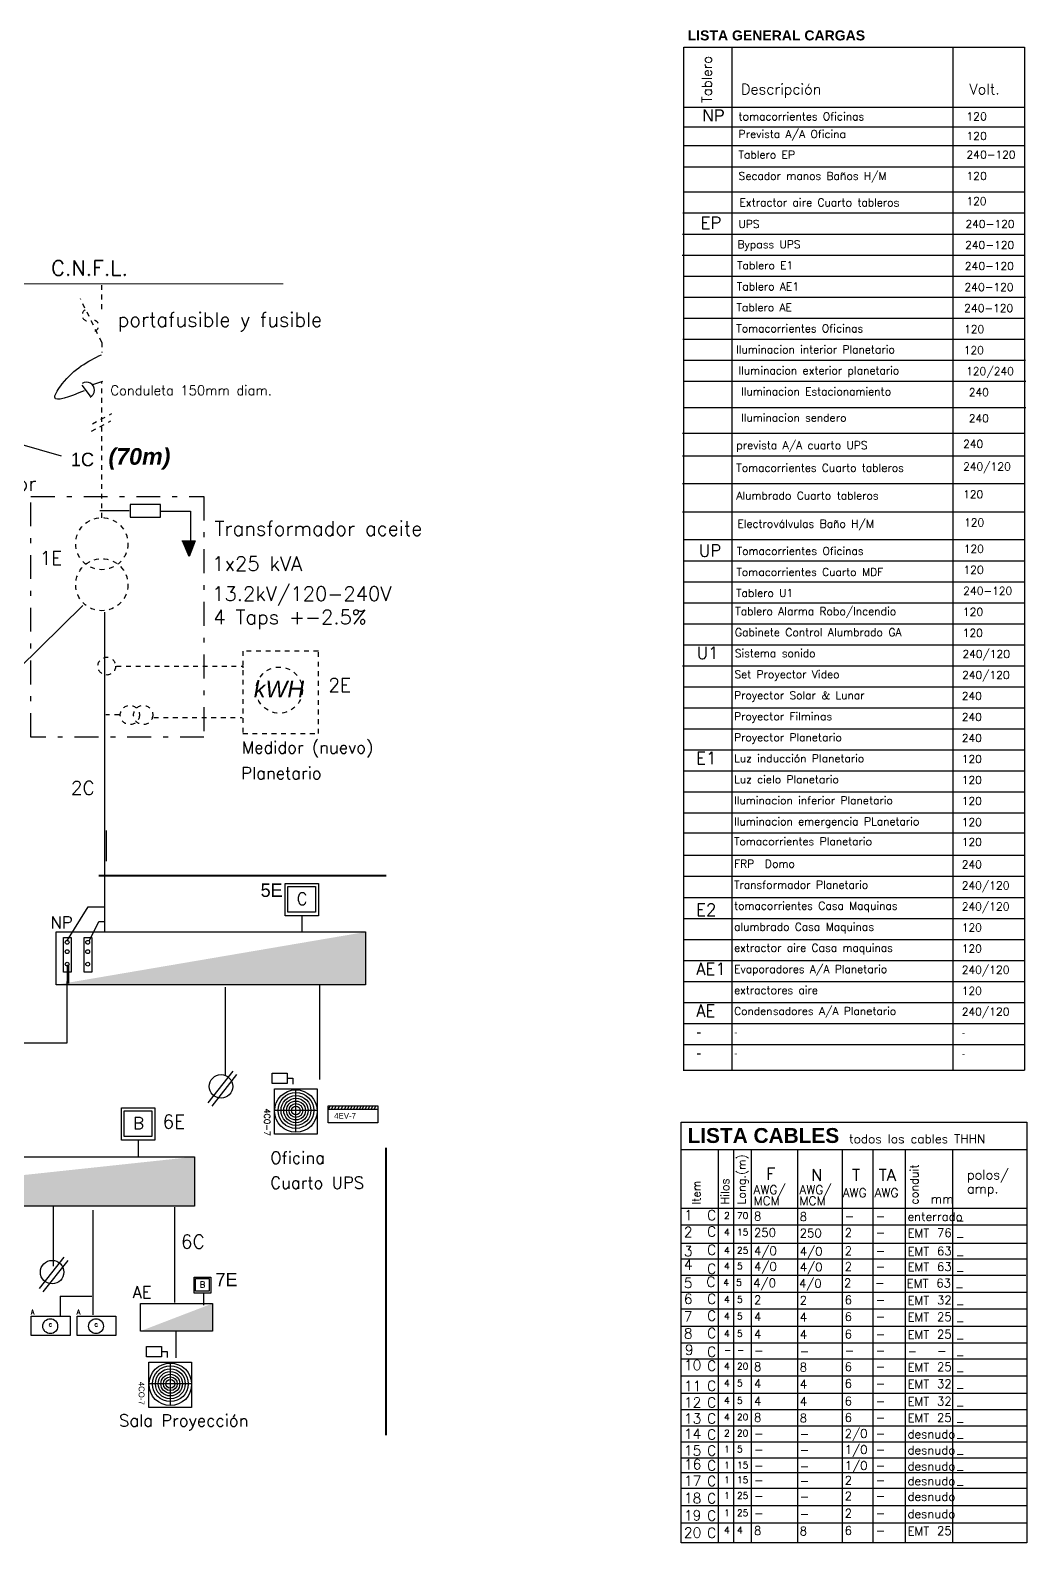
# Model space of a CAD drawing. Extents: x 305.4 to 393, y 790.4 to 845.
# Drawn here: x 367.77 to 388.57, y 813.17 to 844.75 of the extents above; entities that cross this region are included whole.
import ezdxf

# ---------------------------------------------------------------- set-up
doc = ezdxf.new("R2010")
doc.units = 0
doc.header["$LTSCALE"] = 0.5
doc.header["$MEASUREMENT"] = 0
for name, pattern in [('ACAD_ISO03W100', [30, 12, -18]), ('DASHDOTX2', [2, 1, -0.5, 0, -0.5]), ('HIDDEN2', [0.1875, 0.125, -0.0625])]:
    doc.linetypes.add(name, pattern=pattern)
for name, color, linetype in [('EQUIPOS', 4, 'CONTINUOUS'), ('NOTAS', 210, 'CONTINUOUS'), ('TEXTCAJE', 152, 'CONTINUOUS'), ('TEXTO', 7, 'CONTINUOUS'), ('TOMAS', 4, 'HIDDEN2'), ('UNIFILAR', 1, 'CONTINUOUS')]:
    doc.layers.add(name, color=color, linetype=linetype)
doc.styles.add('ALR', font='sanssb__.ttf')
doc.styles.add('romans', font='romans.shx')
doc.styles.add('STYLE2', font='romans.shx')

msp = doc.modelspace()

# ---------------------------------------------------------------- linework, layer by layer
at = {"layer": 'TEXTCAJE', "color": 5}
for p, q in [((368.847, 837.343), (369.024, 837.111)), ((369.079, 837.354), (369.289, 837.421))]:
    msp.add_line(p, q, dxfattribs=at)
msp.add_arc((368.949, 837.237), 0.166, 296.7774, 123.2279, dxfattribs=at)
at = {"layer": 'TOMAS'}
for p, q in [((369.266, 838.93), (369.266, 839.491)), ((369.266, 838.233), (368.819, 839.144)), ((369.266, 838.233), (369.266, 838.02)), ((369.266, 834.573), (369.266, 837.405)), ((369.051, 836.38), (369.458, 836.593)), ((369.07, 836.535), (369.477, 836.748)), ((372.211, 831.788), (372.211, 830.066)), ((373.787, 831.788), (372.211, 831.788)), ((373.787, 830.066), (373.787, 831.788)), ((369.574, 831.474), (372.211, 831.474)), ((372.211, 831.474), (372.211, 831.436)), ((369.629, 830.455), (369.351, 830.455)), ((370.352, 830.399), (372.193, 830.399)), ((372.211, 830.066), (373.787, 830.066))]:
    msp.add_line(p, q, dxfattribs=at)
for centre, radius in [((369.266, 834.032), 0.544), ((369.266, 833.174), 0.544), ((369.37, 831.474), 0.185), ((369.852, 830.455), 0.2), ((370.13, 830.455), 0.2)]:
    msp.add_circle(centre, radius, dxfattribs=at)
at = {"layer": 'TOMAS', "color": 1}
msp.add_circle((372.971, 830.974), 0.482, dxfattribs=at)
at = {"layer": 'TOMAS'}
for centre, radius, start, end in [((368.986, 838.804), 0.129, 119.4288, 298.5477), ((369.088, 838.582), 0.114, 286.303, 113.1724)]:
    msp.add_arc(centre, radius, start, end, dxfattribs=at)
at = {"layer": 'UNIFILAR', "color": 7}
for p, q in [((381.416, 844.399), (388.527, 844.399)), ((381.416, 823.042), (381.416, 844.399)), ((382.414, 844.399), (382.414, 823.042)), ((387.028, 844.399), (387.028, 823.042)), ((388.527, 844.399), (388.527, 823.042)), ((381.416, 843.142), (388.527, 843.142)), ((381.416, 842.733), (388.527, 842.733)), ((381.416, 842.345), (388.527, 842.345)), ((381.416, 841.901), (388.527, 841.901)), ((381.416, 841.374), (388.527, 841.374)), ((381.396, 840.935), (388.521, 840.935)), ((381.389, 840.496), (388.514, 840.496)), ((381.383, 840.057), (388.508, 840.057)), ((381.401, 839.618), (388.526, 839.618)), ((381.423, 839.179), (388.548, 839.179)), ((381.417, 838.74), (388.542, 838.74)), ((381.397, 838.301), (388.522, 838.301)), ((381.425, 837.862), (388.549, 837.862)), ((381.428, 837.423), (388.553, 837.423)), ((381.428, 836.877), (388.553, 836.877)), ((381.39, 836.338), (388.515, 836.338)), ((381.39, 835.866), (388.515, 835.866)), ((381.39, 835.287), (388.515, 835.287)), ((381.39, 834.693), (388.515, 834.693)), ((381.404, 834.115), (388.528, 834.115)), ((381.404, 833.676), (388.529, 833.676)), ((381.398, 833.237), (388.523, 833.237)), ((381.417, 832.798), (388.542, 832.798)), ((381.402, 832.359), (388.527, 832.359)), ((381.413, 831.92), (388.538, 831.92)), ((381.39, 831.481), (388.515, 831.481)), ((381.409, 831.043), (388.534, 831.043)), ((381.409, 830.604), (388.534, 830.604)), ((381.409, 830.165), (388.534, 830.165)), ((381.409, 829.726), (388.534, 829.726)), ((381.409, 829.287), (388.534, 829.287)), ((381.409, 828.848), (388.534, 828.848)), ((381.409, 828.409), (388.534, 828.409)), ((381.409, 827.993), (388.534, 827.993)), ((381.409, 827.525), (388.534, 827.525)), ((381.409, 827.086), (388.534, 827.086)), ((381.409, 826.647), (388.534, 826.647)), ((381.409, 826.208), (388.534, 826.208)), ((381.409, 825.77), (388.534, 825.77)), ((381.409, 825.325), (388.534, 825.325)), ((381.409, 824.887), (388.534, 824.887)), ((381.409, 824.45), (388.534, 824.45)), ((381.409, 824.011), (388.534, 824.011)), ((381.409, 823.572), (388.534, 823.572)), ((381.402, 823.042), (388.527, 823.042)), ((381.36, 821.382), (388.572, 821.382)), ((382.132, 821.382), (382.132, 813.172)), ((382.449, 821.382), (382.449, 813.172)), ((382.82, 821.382), (382.82, 813.172)), ((383.79, 821.382), (383.79, 813.172)), ((384.72, 821.382), (384.72, 813.172)), ((385.36, 821.382), (385.36, 813.172)), ((386.036, 821.382), (386.036, 813.172)), ((387.019, 821.382), (387.019, 813.172)), ((381.36, 820.155), (388.572, 820.155)), ((381.36, 819.811), (388.572, 819.811)), ((381.36, 819.43), (388.572, 819.43)), ((381.36, 819.103), (388.572, 819.103)), ((381.343, 818.76), (388.554, 818.76)), ((381.36, 818.406), (388.572, 818.406)), ((381.36, 818.056), (388.572, 818.056)), ((381.36, 817.692), (388.572, 817.692)), ((381.36, 817.346), (388.572, 817.346)), ((381.36, 817.011), (388.572, 817.011)), ((381.36, 816.659), (388.572, 816.659)), ((381.36, 816.295), (388.572, 816.295)), ((381.36, 815.951), (388.572, 815.951)), ((381.36, 815.616), (388.572, 815.616)), ((381.36, 815.282), (388.572, 815.282)), ((381.36, 814.947), (388.572, 814.947)), ((381.36, 814.638), (388.572, 814.638)), ((381.36, 814.312), (388.572, 814.312)), ((381.36, 813.951), (388.572, 813.951)), ((381.36, 813.59), (388.572, 813.59))]:
    msp.add_line(p, q, dxfattribs=at)
at = {"layer": 'UNIFILAR'}
for p, q in [((364.679, 836.932), (368.416, 835.865)), ((371.118, 834.713), (371.118, 834.102))]:
    msp.add_line(p, q, dxfattribs=at)
at = {"layer": 'UNIFILAR', "color": 1}
for p, q in [((369.226, 834.724), (369.837, 834.724)), ((370.485, 834.713), (371.118, 834.713)), ((368.25, 820.212), (368.25, 818.95)), ((369.077, 820.118), (369.077, 817.933)), ((370.789, 818.19), (370.789, 820.181)), ((368.476, 819.138), (367.959, 818.481)), ((368.555, 819.068), (368.037, 818.41)), ((370.814, 817.589), (370.814, 817.033))]:
    msp.add_line(p, q, dxfattribs=at)
at = {"layer": 'UNIFILAR', "color": 3, "linetype": 'Continuous'}
for p, q in [((370.935, 834.09), (371.214, 834.09)), ((371.09, 833.765), (370.951, 834.09)), ((371.214, 834.09), (371.09, 833.765))]:
    msp.add_line(p, q, dxfattribs=at)
at = {"layer": 'UNIFILAR', "color": 3}
for p, q in [((367.084, 830.987), (368.873, 832.743)), ((368.537, 825.733), (368.982, 826.452)), ((368.982, 826.452), (369.325, 826.452)), ((373.448, 825.94), (373.448, 826.258)), ((373.138, 822.873), (373.251, 822.873)), ((373.251, 822.873), (373.251, 822.748)), ((374.034, 822.293), (373.992, 822.215)), ((374.093, 822.293), (374.051, 822.215)), ((374.16, 822.293), (374.117, 822.215)), ((374.23, 822.293), (374.188, 822.215)), ((374.299, 822.293), (374.256, 822.215)), ((374.365, 822.293), (374.323, 822.215)), ((374.43, 822.293), (374.387, 822.215)), ((374.495, 822.293), (374.452, 822.215)), ((374.556, 822.293), (374.513, 822.215)), ((374.619, 822.293), (374.576, 822.215)), ((374.678, 822.293), (374.635, 822.215)), ((374.735, 822.293), (374.693, 822.215)), ((374.8, 822.293), (374.757, 822.215)), ((374.859, 822.293), (374.817, 822.215)), ((374.924, 822.293), (374.881, 822.215)), ((374.989, 822.293), (374.946, 822.215)), ((375.029, 822.215), (373.993, 822.215)), ((370.033, 821.245), (370.033, 821.574)), ((371.39, 818.371), (371.39, 818.131)), ((370.515, 817.167), (370.628, 817.167)), ((370.628, 817.167), (370.628, 817.043))]:
    msp.add_line(p, q, dxfattribs=at)
at = {"layer": 'UNIFILAR', "color": 5}
for p, q in [((369.331, 825.925), (369.331, 832.598)), ((369.356, 828.043), (369.356, 827.4)), ((368.544, 823.608), (368.544, 824.891)), ((371.84, 824.77), (371.84, 822.931)), ((373.811, 824.807), (373.811, 822.846)), ((353.712, 823.608), (368.544, 823.608)), ((368.394, 818.319), (368.394, 817.901)), ((368.398, 818.319), (369.056, 818.319))]:
    msp.add_line(p, q, dxfattribs=at)
at = {"layer": 'UNIFILAR', "color": 6}
for p, q in [((369.003, 825.731), (369.202, 826.145)), ((369.202, 826.145), (369.314, 826.145)), ((373.319, 821.745), (373.319, 822.638)), ((373.748, 822.197), (372.856, 822.197)), ((370.697, 816.04), (370.697, 816.932)), ((371.126, 816.492), (370.234, 816.492))]:
    msp.add_line(p, q, dxfattribs=at)
at = {"layer": 'UNIFILAR', "color": 4}
for p, q in [((372, 823.015), (371.483, 822.358)), ((372.079, 822.945), (371.562, 822.288))]:
    msp.add_line(p, q, dxfattribs=at)
at = {"layer": 'UNIFILAR', "const_width": 0.025}
msp.add_lwpolyline([(365.372, 839.457), (373.053, 839.457)], dxfattribs=at)
at = {"layer": 'UNIFILAR', "color": 5, "linetype": 'DASHDOTX2'}
msp.add_lwpolyline([(367.788, 835.018), (371.399, 835.018), (371.399, 829.994), (367.788, 829.994)], close=True, dxfattribs=at)
at = {"layer": 'UNIFILAR'}
msp.add_lwpolyline([(369.857, 834.581), (370.494, 834.581), (370.494, 834.846), (369.857, 834.846)], close=True, dxfattribs=at)
at = {"layer": 'UNIFILAR', "color": 4, "linetype": 'ACAD_ISO03W100', "lineweight": 40}
msp.add_lwpolyline([(375.202, 827.094), (360.475, 827.094), (360.475, 815.417), (375.202, 815.417)], close=True, dxfattribs=at)
at = {"layer": 'UNIFILAR', "color": 3}
for points in [[(373.091, 826.933), (373.786, 826.933), (373.786, 826.258), (373.091, 826.258)], [(373.15, 826.873), (373.727, 826.873), (373.727, 826.337), (373.15, 826.337)], [(368.469, 825.812), (368.629, 825.812), (368.629, 825.085), (368.469, 825.085)], [(373.138, 822.974), (373.138, 822.76), (372.822, 822.76), (372.822, 822.974)], [(373.759, 822.649), (373.759, 821.7), (372.868, 821.7), (372.868, 822.649)], [(375.029, 821.939), (373.993, 821.939), (373.993, 822.292), (375.029, 822.292)], [(369.675, 822.249), (370.371, 822.249), (370.371, 821.574), (369.675, 821.574)], [(371.191, 818.72), (371.539, 818.72), (371.539, 818.382), (371.191, 818.382)], [(370.515, 817.269), (370.515, 817.054), (370.199, 817.054), (370.199, 817.269)], [(371.137, 816.943), (371.137, 815.995), (370.245, 815.995), (370.245, 816.943)]]:
    msp.add_lwpolyline(points, close=True, dxfattribs=at)
at = {"layer": 'UNIFILAR', "color": 5}
for points in [[(368.317, 825.924), (374.773, 825.924), (374.773, 824.823), (368.317, 824.823)], [(367.795, 817.902), (368.603, 817.902), (368.603, 817.5), (367.795, 817.5)]]:
    msp.add_lwpolyline(points, close=True, dxfattribs=at)
at = {"layer": 'UNIFILAR', "color": 6}
msp.add_lwpolyline([(368.898, 825.812), (369.058, 825.812), (369.058, 825.085), (368.898, 825.085)], close=True, dxfattribs=at)
at = {"layer": 'UNIFILAR', "color": 3, "const_width": 0.05}
msp.add_lwpolyline([(368.561, 825.238), (368.561, 824.844)], dxfattribs=at)
at = {"layer": 'UNIFILAR', "color": 1}
for points in [[(369.735, 822.189), (370.311, 822.189), (370.311, 821.653), (369.735, 821.653)], [(361.563, 821.231), (371.202, 821.231), (371.202, 820.2), (361.563, 820.2)], [(371.221, 818.69), (371.509, 818.69), (371.509, 818.422), (371.221, 818.422)], [(368.75, 817.902), (369.559, 817.902), (369.559, 817.5), (368.75, 817.5)], [(370.076, 818.167), (371.575, 818.167), (371.575, 817.592), (370.076, 817.592)]]:
    msp.add_lwpolyline(points, close=True, dxfattribs=at)
at = {"layer": 'UNIFILAR', "color": 7}
msp.add_lwpolyline([(381.36, 821.95), (388.572, 821.95), (388.572, 813.172), (381.36, 813.172)], close=True, dxfattribs=at)
at = {"layer": 'UNIFILAR', "color": 3}
for centre in [(368.544, 825.708), (368.544, 825.513), (368.544, 825.253)]:
    msp.add_circle(centre, 0.0396, dxfattribs=at)
at = {"layer": 'UNIFILAR', "color": 6}
for centre, radius in [((368.973, 825.708), 0.0396), ((368.973, 825.513), 0.0396), ((368.973, 825.253), 0.0396), ((373.319, 822.186), 0.445), ((373.319, 822.197), 0.374), ((373.319, 822.197), 0.312), ((373.319, 822.197), 0.255), ((373.319, 822.197), 0.198), ((373.319, 822.197), 0.144), ((373.319, 822.197), 0.0908), ((370.697, 816.48), 0.445), ((370.697, 816.492), 0.374), ((370.697, 816.492), 0.312), ((370.697, 816.492), 0.255), ((370.697, 816.492), 0.198), ((370.697, 816.492), 0.144), ((370.697, 816.492), 0.0908)]:
    msp.add_circle(centre, radius, dxfattribs=at)
at = {"layer": 'UNIFILAR', "color": 4}
msp.add_circle((371.755, 822.7), 0.245, dxfattribs=at)
at = {"layer": 'UNIFILAR', "color": 1}
for centre, radius in [((368.23, 818.822), 0.245), ((369.145, 817.694), 0.155)]:
    msp.add_circle(centre, radius, dxfattribs=at)
at = {"layer": 'UNIFILAR', "color": 5}
msp.add_circle((368.19, 817.694), 0.155, dxfattribs=at)
msp.add_spline([(368.898, 837.224), (368.286, 837.09), (368.439, 837.366), (369.261, 837.977)], degree=3, dxfattribs=at)
at = {"layer": 'UNIFILAR', "color": 3, "linetype": 'Continuous'}
msp.add_solid([(370.95, 834.089), (371.217, 834.089), (371.089, 833.77)], dxfattribs=at)
at = {"layer": 'UNIFILAR', "color": 5}
msp.add_solid([(368.317, 824.823), (374.773, 825.924), (374.773, 824.823)], dxfattribs=at)
at = {"layer": 'UNIFILAR', "color": 1}
for points in [[(361.563, 820.2), (371.202, 821.231), (371.202, 820.2)], [(370.076, 817.592), (371.575, 818.167), (371.575, 817.592)]]:
    msp.add_solid(points, dxfattribs=at)

# ---------------------------------------------------------------- texts
at = {"layer": 'EQUIPOS', "char_height": 0.34694, "width": 17.5182, "attachment_point": 1}
for s, insert in [('{\\fSwis721 Blk BT|b1|i1|c0|p34;\\C6;(70m)}', (369.406, 836.026)), ('\\fSwis721 Blk BT|b0|i1|c0|p34;\\C6;kWH', (372.44, 831.169))]:
    msp.add_mtext(s, dxfattribs=dict(at, insert=insert))
at = {"layer": 'NOTAS', "style": 'romans'}
msp.add_text('C.N.F.L.', height=0.3163, dxfattribs=at).set_placement((368.212, 839.628))
at = {"layer": 'TEXTCAJE', "color": 1, "style": 'STYLE2'}
msp.add_text('Conduleta 150mm diam.', height=0.20065, dxfattribs=at).set_placement((369.446, 837.132))
at = {"layer": 'TEXTO', "style": 'STYLE2'}
for s, p in [('portafusible y fusible', (369.596, 838.558)), ('Cuarto Transformador', (363.438, 835.137)), ('Transformador aceite', (371.622, 834.198)), ('1x25 kVA', (371.57, 833.464)), ('13.2kV/120-240V', (371.57, 832.835)), ('4 Taps +-2.5% ', (371.593, 832.347))]:
    msp.add_text(s, height=0.3, dxfattribs=at).set_placement(p)
at = {"layer": 'UNIFILAR', "color": 3}
for s, height, style, p in [('LISTA GENERAL CARGAS ', 0.20936, 'ALR', (381.494, 844.538)), ('Medidor (nuevo)', 0.25104, 'STYLE2', (372.189, 829.653)), ('Planetario', 0.251, 'STYLE2', (372.176, 829.116)), ('C', 0.251, 'STYLE2', (373.334, 826.491)), ('NP', 0.251, 'STYLE2', (368.194, 825.995)), ('B', 0.251, 'STYLE2', (369.919, 821.807)), ('LISTA CABLES', 0.31145, 'ALR', (381.492, 821.519)), ('Oficina', 0.251, 'STYLE2', (372.783, 821.086)), ('Cuarto UPS', 0.251, 'STYLE2', (372.783, 820.564)), ('AE', 0.251, 'STYLE2', (369.907, 818.279)), ('A', 0.0984, 'romans', (367.785, 817.941)), ('A', 0.0984, 'romans', (368.74, 817.941)), ('c', 0.0984, 'romans', (368.156, 817.684)), ('c', 0.0984, 'romans', (369.111, 817.684)), ('Sala Proyección', 0.25104, 'STYLE2', (369.626, 815.6))]:
    msp.add_text(s, height=height, dxfattribs=dict(at, style=style)).set_placement(p)
at = {"layer": 'UNIFILAR', "color": 7, "style": 'STYLE2'}
msp.add_text('Tablero', height=0.205, rotation=90, dxfattribs=at).set_placement((381.998, 843.231))
for s, height, p in [('Descripción', 0.21956, (382.608, 843.409)), ('Volt.', 0.2196, (387.378, 843.409)), ('EP', 0.2523, (381.764, 840.601)), ('UP', 0.2523, (381.729, 833.761)), ('1E', 0.2804, (367.97, 833.591)), ('U1', 0.2523, (381.684, 831.625)), ('2E', 0.2804, (373.997, 830.94)), ('E1', 0.2523, (381.672, 829.43)), ('E2', 0.2523, (381.672, 826.263)), ('AE1', 0.2523, (381.672, 825.03)), ('AE', 0.2523, (381.672, 824.155)), ('6E', 0.2804, (370.535, 821.824))]:
    msp.add_text(s, height=height, dxfattribs=at).set_placement(p)
at = {"layer": 'UNIFILAR', "color": 7}
for s, height, p in [('NP', 0.2523, (381.8, 842.847)), ('5E', 0.2804, (372.582, 826.656)), ('-', 0.252, (381.672, 823.716)), ('-', 0.252, (381.672, 823.277)), ('7E', 0.2804, (371.641, 818.527))]:
    msp.add_text(s, height=height, dxfattribs=at).set_placement(p)
at = {"layer": 'UNIFILAR', "color": 5, "style": 'STYLE2'}
for s, height, p in [('tomacorrientes Oficinas', 0.16347, (382.558, 842.869)), ('120', 0.1635, (387.316, 842.869)), ('Prevista A/A Oficina', 0.16347, (382.558, 842.501)), ('120', 0.1635, (387.316, 842.46)), ('Tablero EP', 0.1635, (382.558, 842.072)), ('240-120', 0.1635, (387.316, 842.072)), ('Secador manos Baños H/M', 0.16347, (382.558, 841.627)), ('120', 0.1635, (387.316, 841.627)), ('Extractor aire Cuarto tableros', 0.16347, (382.578, 841.073)), ('120', 0.1635, (387.311, 841.1)), ('UPS', 0.1635, (382.556, 840.623)), ('240-120', 0.1635, (387.293, 840.623)), ('Bypass UPS', 0.1635, (382.535, 840.198)), ('240-120', 0.1635, (387.287, 840.184)), ('Tablero E1', 0.1635, (382.529, 839.759)), ('240-120', 0.1635, (387.281, 839.745)), ('Tablero AE1', 0.16347, (382.523, 839.32)), ('240-120', 0.1635, (387.274, 839.306)), ('Tablero AE', 0.1635, (382.516, 838.882)), ('240-120', 0.1635, (387.268, 838.867)), ('Tomacorrientes Oficinas', 0.16347, (382.51, 838.443)), ('120', 0.1635, (387.262, 838.428)), ('Iluminacion interior Planetario', 0.16347, (382.504, 838.004)), ('120', 0.1635, (387.256, 837.989)), ('Iluminacion exterior planetario', 0.16347, (382.556, 837.565)), ('120/240', 0.1635, (387.308, 837.55)), ('Iluminacion Estacionamiento', 0.16347, (382.608, 837.126)), ('240', 0.1635, (387.36, 837.111)), ('Iluminacion sendero', 0.16347, (382.608, 836.58)), ('240', 0.1635, (387.36, 836.565)), ('prevista A/A cuarto UPS', 0.16347, (382.51, 836.005)), ('240', 0.1635, (387.243, 836.032)), ('Tomacorrientes Cuarto tableros', 0.16347, (382.51, 835.533)), ('240/120', 0.1635, (387.243, 835.56)), ('Alumbrado Cuarto tableros', 0.16347, (382.51, 834.953)), ('120', 0.1635, (387.243, 834.98)), ('Electroválvulas Baño H/M', 0.16347, (382.533, 834.365)), ('120', 0.1635, (387.266, 834.392)), ('120', 0.1635, (387.259, 833.842)), ('Tomacorrientes Oficinas', 0.16347, (382.52, 833.797)), ('Tomacorrientes Cuarto MDF', 0.16347, (382.514, 833.358)), ('120', 0.1635, (387.253, 833.403)), ('Tablero U1', 0.1635, (382.508, 832.92)), ('240-120', 0.1635, (387.247, 832.964)), ('Tablero Alarma Robo/Incendio', 0.16347, (382.489, 832.539)), ('120', 0.1635, (387.24, 832.525)), ('Gabinete Control Alumbrado GA', 0.16347, (382.482, 832.1)), ('120', 0.1635, (387.234, 832.086)), ('Sistema sonido', 0.16347, (382.476, 831.662)), ('240/120', 0.1635, (387.228, 831.647)), ('Set Proyector Video', 0.16347, (382.47, 831.223)), ('240/120', 0.1635, (387.221, 831.208)), ('Proyector Solar & Lunar', 0.16347, (382.463, 830.784)), ('240', 0.1635, (387.215, 830.769)), ('Proyector Filminas', 0.16347, (382.463, 830.345)), ('240', 0.1635, (387.215, 830.33)), ('Proyector Planetario', 0.16347, (382.463, 829.906)), ('240', 0.1635, (387.215, 829.891)), ('Luz inducción Planetario', 0.16347, (382.463, 829.467)), ('120', 0.1635, (387.215, 829.452)), ('Luz cielo Planetario', 0.16347, (382.463, 829.028)), ('120', 0.1635, (387.215, 829.014)), ('Iluminacion inferior Planetario', 0.16347, (382.463, 828.589)), ('120', 0.1635, (387.215, 828.575)), ('Iluminacion emergencia PLanetario', 0.16347, (382.463, 828.15)), ('120', 0.1635, (387.215, 828.136)), ('Tomacorrientes Planetario', 0.16347, (382.463, 827.734)), ('120', 0.1635, (387.215, 827.72)), ('FRP  Domo', 0.1635, (382.463, 827.266)), ('240', 0.1635, (387.215, 827.252)), ('Transformador Planetario', 0.16347, (382.463, 826.827)), ('240/120', 0.1635, (387.215, 826.813)), ('tomacorrientes Casa Maquinas', 0.16347, (382.463, 826.389)), ('240/120', 0.1635, (387.215, 826.374)), ('alumbrado Casa Maquinas', 0.16347, (382.463, 825.95)), ('120', 0.1635, (387.215, 825.935)), ('extractor aire Casa maquinas', 0.16347, (382.463, 825.511)), ('120', 0.1635, (387.215, 825.496)), ('Evaporadores A/A Planetario', 0.16347, (382.463, 825.067)), ('240/120', 0.1635, (387.215, 825.052)), ('extractores aire', 0.16347, (382.463, 824.628)), ('120', 0.1635, (387.215, 824.613)), ('Condensadores A/A Planetario', 0.16347, (382.463, 824.191)), ('240/120', 0.1635, (387.215, 824.177)), ('todos los cables THHN', 0.18476, (384.864, 821.512)), ('F', 0.246, (383.132, 820.751)), ('N', 0.246, (384.072, 820.728)), ('T', 0.246, (384.924, 820.728)), ('TA', 0.2463, (385.481, 820.728)), ('polos/', 0.1971, (387.324, 820.759)), ('AWG/', 0.1848, (382.869, 820.45)), ('MCM', 0.1848, (382.869, 820.219)), ('AWG/', 0.1848, (383.827, 820.45)), ('MCM', 0.1848, (383.827, 820.219)), ('AWG', 0.1848, (384.73, 820.388)), ('AWG', 0.1848, (385.396, 820.388)), ('amp.', 0.1971, (387.324, 820.467)), ('1', 0.212, (381.42, 819.907)), ('C', 0.212, (381.9, 819.907)), ('8', 0.179, (382.88, 819.902)), ('mm', 0.1848, (386.569, 820.257)), ('2', 0.212, (381.416, 819.555)), ('C', 0.212, (381.9, 819.563)), ('2', 0.138, (382.255, 819.933)), ('70', 0.1376, (382.524, 819.933)), ('8', 0.179, (383.834, 819.892)), ('-', 0.179, (384.773, 819.902)), ('-', 0.179, (385.422, 819.902)), ('enterrado', 0.1788, (386.084, 819.891)), ('_', 0.185, (387.121, 819.904)), ('4', 0.138, (382.255, 819.589)), ('15', 0.1376, (382.524, 819.589)), ('250', 0.1788, (382.88, 819.558)), ('250', 0.1788, (383.834, 819.548)), ('2', 0.179, (384.773, 819.558)), ('-', 0.179, (385.422, 819.558)), ('EMT', 0.1788, (386.084, 819.547)), ('76', 0.1788, (386.699, 819.555)), ('_', 0.185, (387.121, 819.56)), ('3', 0.212, (381.416, 819.155)), ('C', 0.212, (381.9, 819.181)), ('4', 0.138, (382.255, 819.208)), ('25', 0.1376, (382.524, 819.208)), ('4/0', 0.1788, (382.88, 819.177)), ('4/0', 0.1788, (383.834, 819.167)), ('2', 0.179, (384.773, 819.177)), ('-', 0.179, (385.422, 819.177)), ('EMT', 0.1788, (386.084, 819.165)), ('63', 0.1788, (386.699, 819.174)), ('_', 0.185, (387.121, 819.178)), ('4', 0.212, (381.416, 818.873)), ('C', 0.212, (381.9, 818.786)), ('4', 0.138, (382.255, 818.881)), ('5', 0.138, (382.524, 818.881)), ('4/0', 0.1788, (382.88, 818.85)), ('4/0', 0.1788, (383.834, 818.84)), ('2', 0.179, (384.773, 818.85)), ('-', 0.179, (385.422, 818.85)), ('EMT', 0.1788, (386.084, 818.839)), ('63', 0.1788, (386.699, 818.847)), ('_', 0.185, (387.121, 818.852)), ('5', 0.212, (381.416, 818.491)), ('C', 0.212, (381.883, 818.512)), ('4', 0.138, (382.238, 818.538)), ('5', 0.138, (382.507, 818.538)), ('4/0', 0.1788, (382.863, 818.507)), ('4/0', 0.1788, (383.817, 818.498)), ('2', 0.179, (384.756, 818.507)), ('-', 0.179, (385.405, 818.507)), ('EMT', 0.1788, (386.067, 818.496)), ('63', 0.1788, (386.682, 818.504)), ('6', 0.212, (381.416, 818.158)), ('C', 0.212, (381.9, 818.158)), ('4', 0.138, (382.255, 818.184)), ('5', 0.138, (382.524, 818.184)), ('2', 0.179, (382.88, 818.153)), ('2', 0.179, (383.834, 818.144)), ('6', 0.179, (384.773, 818.153)), ('-', 0.179, (385.422, 818.153)), ('EMT', 0.1788, (386.084, 818.142)), ('32', 0.1788, (386.699, 818.15)), ('_', 0.185, (387.104, 818.509)), ('7', 0.212, (381.416, 817.789)), ('C', 0.212, (381.9, 817.808)), ('4', 0.138, (382.255, 817.834)), ('5', 0.138, (382.524, 817.834)), ('4', 0.179, (382.88, 817.803)), ('4', 0.179, (383.834, 817.793)), ('6', 0.179, (384.773, 817.803)), ('-', 0.179, (385.422, 817.803)), ('EMT', 0.1788, (386.084, 817.792)), ('25', 0.1788, (386.699, 817.8)), ('_', 0.185, (387.121, 818.155)), ('8', 0.212, (381.416, 817.436)), ('C', 0.212, (381.9, 817.444)), ('4', 0.138, (382.255, 817.47)), ('5', 0.138, (382.524, 817.47)), ('4', 0.179, (382.88, 817.439)), ('4', 0.179, (383.834, 817.43)), ('6', 0.179, (384.773, 817.439)), ('EMT', 0.1788, (386.084, 817.428)), ('25', 0.1788, (386.699, 817.436)), ('_', 0.185, (387.121, 817.805)), ('9', 0.212, (381.436, 817.093)), ('C', 0.212, (381.9, 817.054)), ('-', 0.179, (385.422, 817.439)), ('_', 0.185, (387.121, 817.441)), ('10', 0.2123, (381.416, 816.777)), ('C', 0.212, (381.9, 816.762)), ('4', 0.138, (382.255, 816.789)), ('-', 0.138, (382.255, 817.124)), ('20', 0.1376, (382.524, 816.789)), ('-', 0.138, (382.524, 817.124)), ('8', 0.179, (382.88, 816.758)), ('-', 0.179, (382.88, 817.093)), ('8', 0.179, (383.834, 816.748)), ('-', 0.179, (383.834, 817.083)), ('-', 0.179, (384.773, 817.093)), ('6', 0.179, (384.773, 816.758)), ('-', 0.179, (385.422, 817.093)), ('-', 0.179, (386.084, 817.081)), ('EMT', 0.1788, (386.084, 816.746)), ('25', 0.1788, (386.699, 816.755)), ('-', 0.179, (386.699, 817.09)), ('_', 0.185, (387.121, 817.094)), ('-', 0.179, (385.422, 816.758)), ('_', 0.185, (387.121, 816.76)), ('11', 0.2123, (381.416, 816.339)), ('C', 0.212, (381.9, 816.342)), ('4', 0.138, (382.255, 816.437)), ('5', 0.138, (382.524, 816.437)), ('4', 0.179, (382.88, 816.406)), ('4', 0.179, (383.834, 816.396)), ('6', 0.179, (384.773, 816.406)), ('-', 0.179, (385.422, 816.406)), ('EMT', 0.1788, (386.084, 816.394)), ('32', 0.1788, (386.699, 816.403)), ('_', 0.185, (387.121, 816.408)), ('12', 0.2123, (381.416, 815.995)), ('C', 0.212, (381.9, 815.994)), ('4', 0.138, (382.255, 816.072)), ('5', 0.138, (382.524, 816.072)), ('4', 0.179, (382.88, 816.041)), ('4', 0.179, (383.834, 816.032)), ('6', 0.179, (384.773, 816.041)), ('-', 0.179, (385.422, 816.041)), ('EMT', 0.1788, (386.084, 816.03)), ('32', 0.1788, (386.699, 816.038)), ('_', 0.185, (387.121, 816.043)), ('13', 0.2123, (381.416, 815.66)), ('C', 0.212, (381.9, 815.66)), ('4', 0.138, (382.255, 815.729)), ('20', 0.1376, (382.524, 815.729)), ('8', 0.179, (382.88, 815.698)), ('8', 0.179, (383.834, 815.688)), ('6', 0.179, (384.773, 815.698)), ('-', 0.179, (385.422, 815.698)), ('EMT', 0.1788, (386.084, 815.687)), ('25', 0.1788, (386.699, 815.695)), ('_', 0.185, (387.121, 815.7)), ('14', 0.2123, (381.416, 815.339)), ('C', 0.212, (381.9, 815.325)), ('2', 0.138, (382.255, 815.394)), ('20', 0.1376, (382.524, 815.394)), ('-', 0.179, (382.88, 815.363)), ('-', 0.179, (383.834, 815.354)), ('2/0', 0.1788, (384.773, 815.363)), ('-', 0.179, (385.422, 815.363)), ('desnudo', 0.1788, (386.084, 815.352)), ('_', 0.185, (387.121, 815.365)), ('15', 0.2123, (381.416, 814.991)), ('C', 0.212, (381.9, 814.99)), ('1', 0.138, (382.255, 815.059)), ('5', 0.138, (382.524, 815.059)), ('-', 0.179, (382.88, 815.028)), ('-', 0.179, (383.834, 815.019)), ('1/0', 0.1788, (384.773, 815.028)), ('-', 0.179, (385.422, 815.028)), ('desnudo', 0.1788, (386.084, 815.017)), ('16', 0.2123, (381.416, 814.703)), ('C', 0.212, (381.9, 814.681)), ('1', 0.138, (382.255, 814.725)), ('15', 0.1376, (382.524, 814.725)), ('-', 0.179, (382.88, 814.694)), ('-', 0.179, (383.834, 814.684)), ('1/0', 0.1788, (384.773, 814.694)), ('-', 0.179, (385.422, 814.694)), ('desnudo', 0.1788, (386.084, 814.682)), ('_', 0.185, (387.121, 815.03)), ('17', 0.2123, (381.416, 814.36)), ('C', 0.212, (381.9, 814.355)), ('1', 0.138, (382.255, 814.416)), ('15', 0.1376, (382.524, 814.416)), ('-', 0.179, (382.88, 814.385)), ('-', 0.179, (383.834, 814.375)), ('2', 0.179, (384.773, 814.385)), ('-', 0.179, (385.422, 814.385)), ('desnudo', 0.1788, (386.084, 814.373)), ('_', 0.185, (387.121, 814.695)), ('18', 0.2123, (381.416, 813.999)), ('C', 0.212, (381.9, 813.994)), ('1', 0.138, (382.255, 814.089)), ('25', 0.1376, (382.524, 814.089)), ('-', 0.179, (382.88, 814.058)), ('-', 0.179, (383.834, 814.049)), ('2', 0.179, (384.773, 814.058)), ('-', 0.179, (385.422, 814.058)), ('desnudo', 0.1788, (386.084, 814.047)), ('_', 0.185, (387.121, 814.386)), ('19', 0.2123, (381.416, 813.639)), ('C', 0.212, (381.9, 813.633)), ('1', 0.138, (382.255, 813.729)), ('25', 0.1376, (382.524, 813.729)), ('-', 0.179, (382.88, 813.698)), ('-', 0.179, (383.834, 813.688)), ('2', 0.179, (384.773, 813.698)), ('-', 0.179, (385.422, 813.698)), ('desnudo', 0.1788, (386.084, 813.686)), ('20', 0.2123, (381.416, 813.278)), ('C', 0.212, (381.9, 813.273)), ('4', 0.138, (382.255, 813.368)), ('4', 0.138, (382.524, 813.368)), ('8', 0.179, (382.88, 813.337)), ('8', 0.179, (383.834, 813.327)), ('6', 0.179, (384.773, 813.337)), ('EMT', 0.1788, (386.084, 813.326)), ('25', 0.1788, (386.699, 813.334)), ('-', 0.179, (385.422, 813.337))]:
    msp.add_text(s, height=height, dxfattribs=at).set_placement(p)
at = {"layer": 'UNIFILAR', "color": 1}
msp.add_text('1C', height=0.2831, dxfattribs=at).set_placement((368.621, 835.647))
at = {"layer": 'UNIFILAR', "color": 1, "style": 'STYLE2'}
for s, height, p in [('2C', 0.2831, (368.621, 828.791)), ('6C', 0.2831, (370.918, 819.317)), ('B', 0.126, (371.313, 818.499))]:
    msp.add_text(s, height=height, dxfattribs=at).set_placement(p)
at = {"layer": 'UNIFILAR', "color": 5}
for p in [(382.463, 823.753), (387.215, 823.738), (382.463, 823.314), (387.215, 823.299)]:
    msp.add_text('-', height=0.163, dxfattribs=at).set_placement(p)
at = {"layer": 'UNIFILAR', "color": 3, "style": 'STYLE2'}
msp.add_text('4CO-7', height=0.1224, rotation=270, dxfattribs=at).set_placement((372.657, 822.239))
at = {"layer": 'UNIFILAR', "color": 3}
msp.add_text('4EV-7', height=0.1224, dxfattribs=at).set_placement((374.117, 822.024))
at = {"layer": 'UNIFILAR', "color": 5, "style": 'STYLE2'}
for s, p in [('Long.(m)', (382.705, 820.23)), ('conduit', (386.31, 820.23)), ('Hilos', (382.359, 820.23)), ('Item', (381.762, 820.23))]:
    msp.add_text(s, height=0.1725, rotation=90, dxfattribs=at).set_placement(p)
at = {"layer": 'UNIFILAR', "color": 3}
msp.add_text('4CO-7', height=0.1224, rotation=270, dxfattribs=at).set_placement((370.035, 816.534))

doc.saveas('drawing.dxf')
